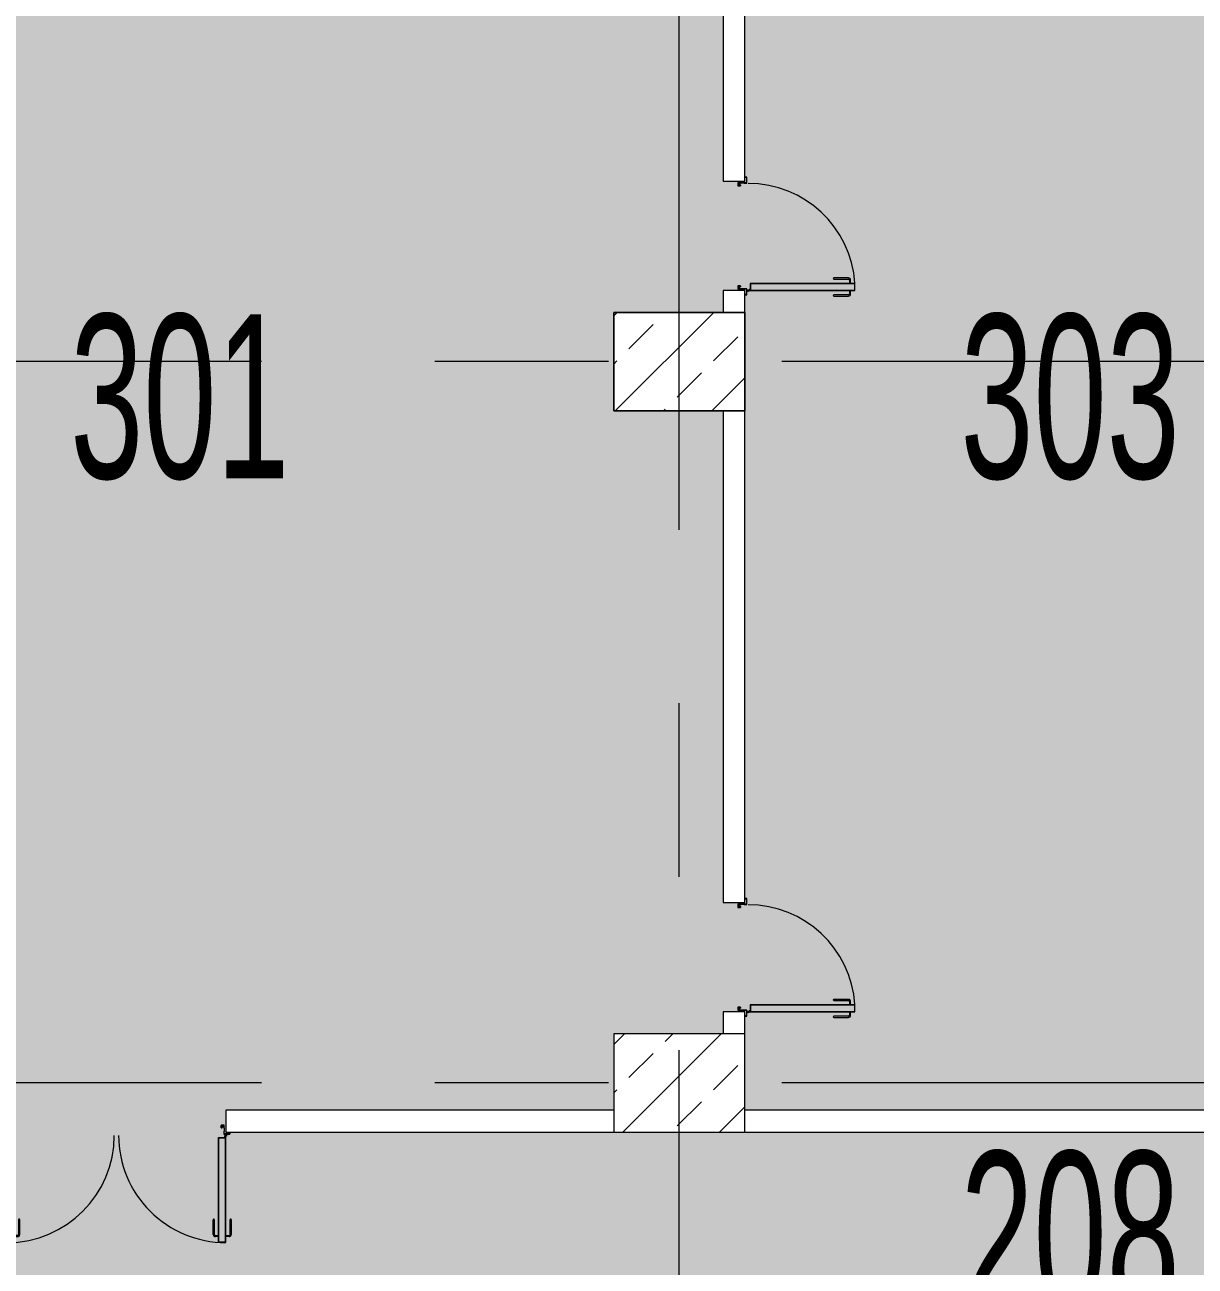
# Model space of a CAD drawing. Header units: metres. Extents: x -201 to 705, y -63 to 42.
# Drawn here: x 508.28 to 518.98, y -13.48 to -2.12 of the extents above; entities that cross this region are included whole.
import ezdxf

# ---------------------------------------------------------------- set-up
doc = ezdxf.new("R2010")
doc.units = ezdxf.units.M
doc.linetypes.add('Grid Line', pattern=[11.1125, 6.35, -1.5875, 1.5875, -1.5875])
for name, color, linetype, lineweight in [('A-DETLGEM', 7, 'Continuous', 9), ('A_AREA', 7, 'Continuous', 9), ('A_DOOR', 7, 'Continuous', 9), ('A_GRID', 7, 'Continuous', 9), ('A_RC', 7, 'Continuous', 9), ('A_TEXT_40', 7, 'Continuous', 9), ('A_WALL', 7, 'Continuous', 9)]:
    doc.layers.add(name, color=color, linetype=linetype, lineweight=lineweight)
doc.styles.add('Arial Narrow_2', font='ARIALN.TTF', dxfattribs={"width": 0.7, "height": 1.5})

# ---------------------------------------------------------------- blocks, each defined once
blk = doc.blocks.new('B1010_10_KOLON_DİKDÖRTGEN KESİT - 90x120mm-V257-14_73 _17_73_ TEKNİK KAT _FFL__ANAHTAR PLAN')
at = {"layer": 'A_RC', "true_color": 0x787878}
h = blk.add_hatch(dxfattribs=at)
h.set_pattern_fill('FP_22', color=8, style=0, pattern_type=2)
h.set_pattern_definition([(225, (-168.05, -11.8), (0.4422811, -0.4422811), []), (225, (-168.492, -11.8), (0.4422811, -0.4422811), [0.31274, -0.15637])])
h.paths.add_polyline_path([(-0.6, 0.45), (-0.6, -0.45), (0.6, -0.45), (0.6, 0.45), (-0.345, 0.45)])
at = {"layer": 'A_RC', "lineweight": 18}
for p, q in [((0.6, 0.45), (-0.6, 0.45)), ((-0.6, 0.45), (-0.6, -0.45)), ((0.6, -0.45), (0.6, 0.45)), ((-0.6, -0.45), (0.6, -0.45))]:
    blk.add_line(p, q, dxfattribs=at)
blk = doc.blocks.new('B1010_10_KOLON_DİKDÖRTGEN KESİT - 90x120mm-V258-14_73 _17_73_ TEKNİK KAT _FFL__ANAHTAR PLAN')
at = {"layer": 'A_RC', "true_color": 0x787878}
h = blk.add_hatch(dxfattribs=at)
h.set_pattern_fill('FP_23', color=8, style=0, pattern_type=2)
h.set_pattern_definition([(225, (-168.05, -5.2), (0.4422811, -0.4422811), []), (225, (-168.492, -5.2), (0.4422811, -0.4422811), [0.31274, -0.15637])])
h.paths.add_polyline_path([(-0.6, 0.45), (-0.6, -0.45), (0.6, -0.45), (0.6, 0.45), (-0.4, 0.45)])
at = {"layer": 'A_RC', "lineweight": 18}
for p, q in [((0.6, 0.45), (-0.6, 0.45)), ((-0.6, 0.45), (-0.6, -0.45)), ((0.6, -0.45), (0.6, 0.45)), ((-0.6, -0.45), (0.6, -0.45))]:
    blk.add_line(p, q, dxfattribs=at)
blk = doc.blocks.new('IC-TKN-M7-S22-000-10-A1-32-K-T-6C-200_rvt-3-14_73 _17_73_ TEKNİK KAT _FFL__ANAHTAR PLAN')
at = {"layer": 'A_RC', "lineweight": 9, "rotation": 180}
for name, p in [('B1010_10_KOLON_DİKDÖRTGEN KESİT - 90x120mm-V258-14_73 _17_73_ TEKNİK KAT _FFL__ANAHTAR PLAN', (-168.05, -5.2)), ('B1010_10_KOLON_DİKDÖRTGEN KESİT - 90x120mm-V257-14_73 _17_73_ TEKNİK KAT _FFL__ANAHTAR PLAN', (-168.05, -11.8))]:
    blk.add_blockref(name, p, dxfattribs=at)
blk = doc.blocks.new('B1010_10_KOLON_DİKDÖRTGEN KESİT - 90x120mm-3688149-14_73 _17_73_ TEKNİK KAT _FFL__ANAHTAR PLAN')
at = {"layer": 'A_RC', "lineweight": 18}
for p, q in [((0.6, 0.45), (-0.6, 0.45)), ((-0.6, 0.45), (-0.6, -0.45)), ((0.6, -0.45), (0.6, 0.45)), ((-0.6, -0.45), (0.6, -0.45))]:
    blk.add_line(p, q, dxfattribs=at)
blk = doc.blocks.new('B1010_10_KOLON_DİKDÖRTGEN KESİT - 90x120mm-3704963-14_73 _17_73_ TEKNİK KAT _FFL__ANAHTAR PLAN')
at = {"layer": 'A_RC', "lineweight": 18}
for p, q in [((-0.6, 0.45), (0.6, 0.45)), ((-0.6, -0.45), (-0.6, 0.45)), ((0.6, 0.45), (0.6, -0.45)), ((0.6, -0.45), (-0.6, -0.45))]:
    blk.add_line(p, q, dxfattribs=at)
blk = doc.blocks.new('C1030_70_YK1 100x220cm - YK1 100x220cm-V214-14_73 _17_73_ TEKNİK KAT _FFL__ANAHTAR PLAN')
at = {"layer": 'A-DETLGEM'}
for p, q in [((0.385, 1.048), (0.385, 0.913)), ((0.395, 0.913), (0.395, 1.048)), ((0.435, 1.068), (0.405, 1.068)), ((0.405, 1.058), (0.435, 1.058)), ((0.499, 1.107), (0.434, 1.107)), ((0.434, 1.107), (0.434, 0.621)), ((0.438, 1.103), (0.495, 1.103)), ((0.438, 1.103), (0.438, 0.153)), ((0.495, 0.153), (0.495, 1.103)), ((0.499, 0.139), (0.499, 1.107)), ((0.53, 1.068), (0.5, 1.068)), ((0.5, 1.058), (0.53, 1.058)), ((0.54, 1.048), (0.54, 0.913)), ((0.55, 0.913), (0.55, 1.048)), ((0.434, 0.621), (0.434, 0.149)), ((0.434, 0.149), (0.491, 0.149)), ((0.438, 0.153), (0.495, 0.153)), ((0.491, 0.149), (0.491, 0.139)), ((0.491, 0.139), (0.499, 0.139))]:
    blk.add_line(p, q, dxfattribs=at)
for radius in [0.008, 0.006]:
    blk.add_circle((0.5, 0.13), radius, dxfattribs=at)
for centre, radius, start, end in [((0.405, 1.048), 0.02, 90, 180), ((0.405, 1.048), 0.01, 90, 180), ((0.53, 1.048), 0.02, 360, 90), ((0.53, 1.048), 0.01, 0, 90), ((0.39, 0.913), 0.005, 180, 360), ((0.545, 0.913), 0.005, 180, 0)]:
    blk.add_arc(centre, radius, start, end, dxfattribs=at)
at = {"layer": 'A_DOOR'}
for p, q in [((-0.483, 0.118), (-0.538, 0.118)), ((-0.538, 0.118), (-0.538, 0.1)), ((-0.536, 0.1), (-0.536, 0.116)), ((-0.536, 0.116), (-0.485, 0.116)), ((-0.485, 0.116), (-0.485, 0.095)), ((-0.483, 0.094), (-0.483, 0.118)), ((0.538, 0.118), (0.483, 0.118)), ((0.483, 0.118), (0.483, 0.094)), ((0.485, 0.095), (0.485, 0.116)), ((0.485, 0.116), (0.536, 0.116)), ((0.536, 0.116), (0.536, 0.1)), ((0.538, 0.1), (0.538, 0.118)), ((-0.485, 0.095), (-0.487, 0.093)), ((-0.487, 0.093), (-0.487, 0.062)), ((-0.487, 0.062), (-0.485, 0.06)), ((-0.485, 0.092), (-0.483, 0.094)), ((-0.485, 0.063), (-0.485, 0.092)), ((-0.483, 0.061), (-0.485, 0.063)), ((-0.485, 0.06), (-0.485, 0.049)), ((-0.485, 0.049), (-0.465, 0.049)), ((-0.483, 0.045), (-0.485, 0.045)), ((-0.485, 0.045), (-0.485, 0.037)), ((-0.485, 0.037), (-0.457, 0.037)), ((-0.483, 0.051), (-0.483, 0.061)), ((-0.467, 0.051), (-0.483, 0.051)), ((-0.483, 0.039), (-0.483, 0.045)), ((-0.459, 0.039), (-0.483, 0.039)), ((-0.457, 0.061), (-0.467, 0.061)), ((-0.467, 0.061), (-0.467, 0.051)), ((-0.465, 0.049), (-0.465, 0.059)), ((-0.465, 0.059), (-0.459, 0.059)), ((-0.459, 0.059), (-0.459, 0.039)), ((-0.457, 0.037), (-0.457, 0.061)), ((0.467, 0.061), (0.457, 0.061)), ((0.457, 0.061), (0.457, 0.037)), ((0.457, 0.037), (0.485, 0.037)), ((0.459, 0.039), (0.459, 0.059)), ((0.459, 0.059), (0.465, 0.059)), ((0.483, 0.039), (0.459, 0.039)), ((0.465, 0.059), (0.465, 0.049)), ((0.465, 0.049), (0.485, 0.049)), ((0.467, 0.051), (0.467, 0.061)), ((0.483, 0.051), (0.467, 0.051)), ((0.483, 0.094), (0.485, 0.092)), ((0.485, 0.063), (0.483, 0.061)), ((0.483, 0.061), (0.483, 0.051)), ((0.485, 0.045), (0.483, 0.045)), ((0.483, 0.045), (0.483, 0.039)), ((0.487, 0.093), (0.485, 0.095)), ((0.485, 0.092), (0.485, 0.063)), ((0.485, 0.06), (0.487, 0.062)), ((0.485, 0.049), (0.485, 0.06)), ((0.485, 0.037), (0.485, 0.045)), ((0.487, 0.062), (0.487, 0.093))]:
    blk.add_line(p, q, dxfattribs=at)
blk.add_arc((0.5, 0.13), 0.98, 94.0266, 180, dxfattribs=at)
blk = doc.blocks.new('C1030_70_YK2 200x220cm - YK2 200x220cm-1520040-14_73 _17_73_ TEKNİK KAT _FFL__ANAHTAR PLAN')
at = {"layer": 'A-DETLGEM'}
for p, q in [((-1.05, 0.901), (-1.05, 1.036)), ((-1.04, 1.036), (-1.04, 0.901)), ((-1.03, 1.056), (-1, 1.056)), ((-1, 1.046), (-1.03, 1.046)), ((-0.999, 1.107), (-0.934, 1.107)), ((-0.999, 0.138), (-0.999, 1.107)), ((-0.938, 1.103), (-0.995, 1.103)), ((-0.995, 0.153), (-0.995, 1.103)), ((-0.938, 1.103), (-0.938, 0.153)), ((-0.935, 1.056), (-0.905, 1.056)), ((-0.905, 1.046), (-0.935, 1.046)), ((-0.934, 1.107), (-0.934, 0.62)), ((-0.895, 0.901), (-0.895, 1.036)), ((-0.885, 1.036), (-0.885, 0.901)), ((0.885, 1.036), (0.885, 0.901)), ((0.895, 0.901), (0.895, 1.036)), ((0.935, 1.056), (0.905, 1.056)), ((0.905, 1.046), (0.935, 1.046)), ((0.999, 1.107), (0.934, 1.107)), ((0.934, 1.107), (0.934, 0.62)), ((0.938, 1.103), (0.995, 1.103)), ((0.938, 1.103), (0.938, 0.153)), ((0.995, 0.153), (0.995, 1.103)), ((0.999, 0.138), (0.999, 1.107)), ((1.03, 1.056), (1, 1.056)), ((1, 1.046), (1.03, 1.046)), ((1.04, 1.036), (1.04, 0.901)), ((1.05, 0.901), (1.05, 1.036)), ((-0.934, 0.62), (-0.934, 0.149)), ((0.934, 0.62), (0.934, 0.149)), ((-0.991, 0.138), (-0.999, 0.138)), ((-0.938, 0.153), (-0.995, 0.153)), ((-0.991, 0.149), (-0.991, 0.138)), ((-0.934, 0.149), (-0.991, 0.149)), ((0.934, 0.149), (0.991, 0.149)), ((0.938, 0.153), (0.995, 0.153)), ((0.991, 0.149), (0.991, 0.138)), ((0.991, 0.138), (0.999, 0.138))]:
    blk.add_line(p, q, dxfattribs=at)
for centre, radius in [((-1, 0.13), 0.008), ((-1, 0.13), 0.006), ((1, 0.13), 0.008), ((1, 0.13), 0.006)]:
    blk.add_circle(centre, radius, dxfattribs=at)
for centre, radius, start, end in [((-1.03, 1.036), 0.02, 90, 180), ((-1.03, 1.036), 0.01, 90, 180), ((-0.905, 1.036), 0.02, 360, 90), ((-0.905, 1.036), 0.01, 360, 90), ((0.905, 1.036), 0.02, 90, 180), ((0.905, 1.036), 0.01, 90, 180), ((1.03, 1.036), 0.02, 0, 90), ((1.03, 1.036), 0.01, 360, 90), ((-1.045, 0.901), 0.005, 180, 0), ((-0.89, 0.901), 0.005, 180, 0), ((0.89, 0.901), 0.005, 180, 0), ((1.045, 0.901), 0.005, 180, 0)]:
    blk.add_arc(centre, radius, start, end, dxfattribs=at)
at = {"layer": 'A_DOOR'}
for p, q in [((-0.983, 0.118), (-1.038, 0.118)), ((-1.038, 0.118), (-1.038, 0.1)), ((-1.036, 0.1), (-1.036, 0.116)), ((-1.036, 0.116), (-0.985, 0.116)), ((-0.985, 0.116), (-0.985, 0.095)), ((-0.983, 0.094), (-0.983, 0.118)), ((1.038, 0.118), (0.983, 0.118)), ((0.983, 0.118), (0.983, 0.094)), ((0.985, 0.095), (0.985, 0.116)), ((0.985, 0.116), (1.036, 0.116)), ((1.036, 0.116), (1.036, 0.1)), ((1.038, 0.1), (1.038, 0.118)), ((-0.985, 0.095), (-0.987, 0.093)), ((-0.987, 0.093), (-0.987, 0.062)), ((-0.987, 0.062), (-0.985, 0.06)), ((-0.985, 0.092), (-0.983, 0.094)), ((-0.985, 0.063), (-0.985, 0.092)), ((-0.983, 0.061), (-0.985, 0.063)), ((-0.985, 0.06), (-0.985, 0.049)), ((-0.985, 0.049), (-0.965, 0.049)), ((-0.983, 0.045), (-0.985, 0.045)), ((-0.985, 0.045), (-0.985, 0.037)), ((-0.985, 0.037), (-0.957, 0.037)), ((-0.983, 0.051), (-0.983, 0.061)), ((-0.967, 0.051), (-0.983, 0.051)), ((-0.983, 0.039), (-0.983, 0.045)), ((-0.959, 0.039), (-0.983, 0.039)), ((-0.957, 0.061), (-0.967, 0.061)), ((-0.967, 0.061), (-0.967, 0.051)), ((-0.965, 0.049), (-0.965, 0.059)), ((-0.965, 0.059), (-0.959, 0.059)), ((-0.959, 0.059), (-0.959, 0.039)), ((-0.957, 0.037), (-0.957, 0.061)), ((0.967, 0.061), (0.957, 0.061)), ((0.957, 0.061), (0.957, 0.037)), ((0.957, 0.037), (0.985, 0.037)), ((0.959, 0.039), (0.959, 0.059)), ((0.959, 0.059), (0.965, 0.059)), ((0.983, 0.039), (0.959, 0.039)), ((0.965, 0.059), (0.965, 0.049)), ((0.965, 0.049), (0.985, 0.049)), ((0.967, 0.051), (0.967, 0.061)), ((0.983, 0.051), (0.967, 0.051)), ((0.983, 0.094), (0.985, 0.092)), ((0.985, 0.063), (0.983, 0.061)), ((0.983, 0.061), (0.983, 0.051)), ((0.985, 0.045), (0.983, 0.045)), ((0.983, 0.045), (0.983, 0.039)), ((0.987, 0.093), (0.985, 0.095)), ((0.985, 0.092), (0.985, 0.063)), ((0.985, 0.06), (0.987, 0.062)), ((0.985, 0.049), (0.985, 0.06)), ((0.985, 0.037), (0.985, 0.045)), ((0.987, 0.062), (0.987, 0.093))]:
    blk.add_line(p, q, dxfattribs=at)
for centre, start, end in [((-1, 0.13), 360, 90), ((1, 0.13), 90, 180)]:
    blk.add_arc(centre, 0.98, start, end, dxfattribs=at)

msp = doc.modelspace()

# ---------------------------------------------------------------- hatches: boundary and pattern name
at = {"layer": 'A_AREA', "true_color": 0xfadecb}
h = msp.add_hatch(color=254, dxfattribs=at)
h.paths.add_polyline_path([(510.114, -12.15), (510.114, -12.05), (513.664, -12.05), (513.664, -11.35), (514.664, -11.35), (514.664, -11.15), (514.764, -11.15), (514.764, -10.15), (514.664, -10.15), (514.664, -5.65), (513.664, -5.65), (513.664, -4.75), (514.664, -4.75), (514.664, -4.55), (514.764, -4.55), (514.764, -3.55), (514.664, -3.55), (514.664, 2.3), (514.764, 2.3), (514.764, 3.3), (514.664, 3.3), (514.664, 3.52), (502.514, 3.514), (502.514, 3.3), (502.414, 3.298), (502.414, 2.3), (502.514, 2.3), (502.514, -3.49), (502.414, -3.49), (502.416, -4.49), (502.514, -4.49), (502.514, -10.15), (502.414, -10.15), (502.414, -11.15), (502.514, -11.15), (502.514, -12.05), (506.714, -12.05), (506.714, -11.35), (507.914, -11.35), (507.914, -12.05), (508.114, -12.05), (508.114, -12.15), (510.11, -12.15)])
h.paths.add_polyline_path([(506.714, -5.65), (506.714, -4.75), (507.914, -4.75), (507.914, -5.65), (506.869, -5.65)])
at = {"layer": 'A_AREA', "true_color": 0xffff80}
msp.add_hatch(color=51, dxfattribs=at).paths.add_polyline_path([(514.864, -12.05), (520.464, -12.05), (520.464, 3.52), (514.864, 3.514), (514.864, 3.3), (514.764, 3.296), (514.764, 2.3), (514.864, 2.3), (514.864, -3.55), (514.764, -3.55), (514.764, -4.55), (514.864, -4.55), (514.864, -10.15), (514.764, -10.15), (514.764, -11.15), (514.864, -11.15), (514.864, -11.964)])
at = {"layer": 'A_AREA', "true_color": 0xf5daa0}
h = msp.add_hatch(color=41, dxfattribs=at)
h.paths.add_polyline_path([(525.164, -14.8), (525.164, -14.7), (538.064, -14.7), (538.064, -14.45), (538.164, -14.45), (538.164, -12.45), (538.064, -12.45), (538.064, -12.25), (531.996, -12.25), (531.996, -12.15), (529.996, -12.15), (529.996, -12.25), (510.114, -12.25), (510.11, -12.15), (508.114, -12.15), (508.114, -12.25), (506.914, -12.25), (506.914, -14.7), (507.114, -14.7), (507.114, -14.8), (508.114, -14.8), (508.114, -14.7), (510.214, -14.7), (510.218, -14.8), (511.214, -14.8), (511.214, -14.7), (520.314, -14.7), (520.314, -14.8), (521.314, -14.8), (521.314, -14.7), (524.164, -14.7), (524.164, -14.8), (525.16, -14.8)])
h.paths.add_polyline_path([(525.712, -12.23), (526.864, -12.23), (526.864, -12), (525.664, -12), (525.665, -12.23)])

# ---------------------------------------------------------------- linework, layer by layer
at = {"layer": 'A_GRID', "color": 253, "linetype": 'Grid Line', "true_color": 0xaaaaaa}
for p, q in [((514.264, -28.963), (514.264, 13.652)), ((699.353, -5.2), (486.527, -5.2)), ((699.353, -11.8), (486.527, -11.8))]:
    msp.add_line(p, q, dxfattribs=at)
at = {"layer": 'A_WALL', "lineweight": 18}
for p, q in [((514.664, 2.3), (514.664, -3.55)), ((514.864, -3.55), (514.864, 2.3)), ((514.664, -3.55), (514.864, -3.55)), ((514.864, -4.55), (514.664, -4.55)), ((514.664, -4.55), (514.664, -4.75)), ((514.864, -4.75), (514.864, -4.55)), ((514.664, -5.65), (514.664, -10.15)), ((514.864, -10.15), (514.864, -5.65)), ((514.664, -10.15), (514.864, -10.15)), ((514.864, -11.15), (514.664, -11.15)), ((514.664, -11.15), (514.664, -11.35)), ((514.864, -11.35), (514.864, -11.15)), ((513.664, -12.05), (510.114, -12.05)), ((510.114, -12.05), (510.114, -12.25)), ((520.464, -12.05), (514.864, -12.05)), ((510.114, -12.25), (513.664, -12.25)), ((514.864, -12.25), (520.464, -12.25))]:
    msp.add_line(p, q, dxfattribs=at)

# ---------------------------------------------------------------- block references
at = {"lineweight": 5}
msp.add_blockref('IC-TKN-M7-S22-000-10-A1-32-K-T-6C-200_rvt-3-14_73 _17_73_ TEKNİK KAT _FFL__ANAHTAR PLAN', (682.314, 0), dxfattribs=at)
at = {"layer": 'A_DOOR'}
for name, p, rotation in [('C1030_70_YK1 100x220cm - YK1 100x220cm-V214-14_73 _17_73_ TEKNİK KAT _FFL__ANAHTAR PLAN', (514.764, -4.05), 269.9999999999998), ('C1030_70_YK1 100x220cm - YK1 100x220cm-V214-14_73 _17_73_ TEKNİK KAT _FFL__ANAHTAR PLAN', (514.764, -10.65), 269.9999999999998), ('C1030_70_YK2 200x220cm - YK2 200x220cm-1520040-14_73 _17_73_ TEKNİK KAT _FFL__ANAHTAR PLAN', (509.114, -12.15), 180)]:
    msp.add_blockref(name, p, dxfattribs=dict(at, rotation=rotation))
at = {"layer": 'A_RC', "rotation": 180}
for name, p in [('B1010_10_KOLON_DİKDÖRTGEN KESİT - 90x120mm-3704963-14_73 _17_73_ TEKNİK KAT _FFL__ANAHTAR PLAN', (514.264, -5.2)), ('B1010_10_KOLON_DİKDÖRTGEN KESİT - 90x120mm-3688149-14_73 _17_73_ TEKNİK KAT _FFL__ANAHTAR PLAN', (514.264, -11.8))]:
    msp.add_blockref(name, p, dxfattribs=at)

# ---------------------------------------------------------------- texts
at = {"layer": 'A_TEXT_40', "char_height": 1.5, "width": 2.44114, "attachment_point": 1, "style": 'Arial Narrow_2'}
for s, insert in [('301', (508.691, -4.767)), ('303', (516.837, -4.767)), ('208', (516.837, -12.426))]:
    msp.add_mtext(s, dxfattribs=dict(at, insert=insert))

doc.saveas('drawing.dxf')
